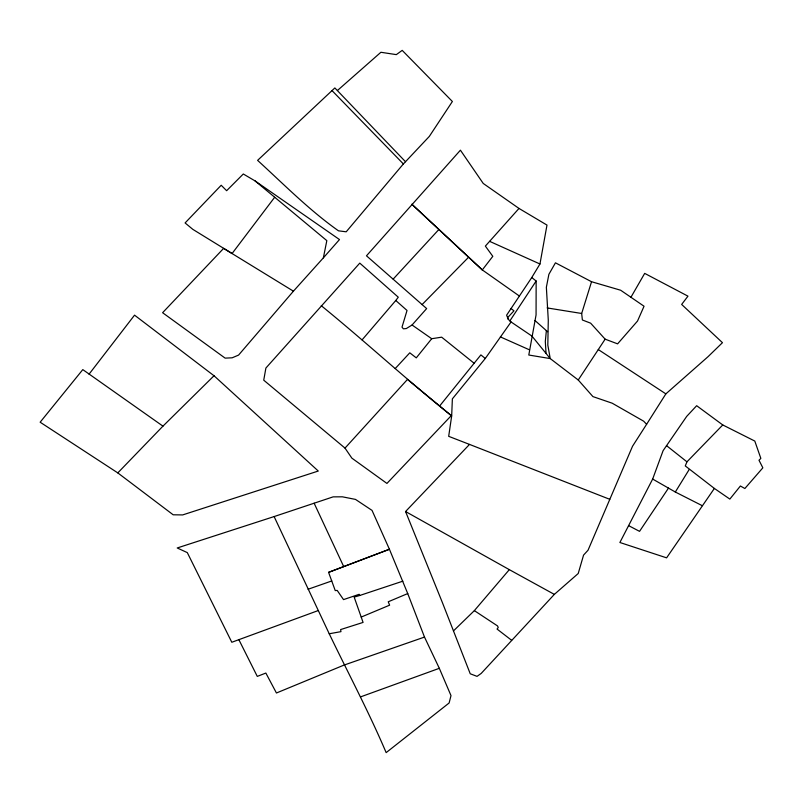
<?xml version="1.0" encoding="UTF-8"?>
<svg xmlns="http://www.w3.org/2000/svg" width="803" height="803" viewBox="0 0 803 803"><rect width="100%" height="100%" fill="white"/><g stroke="black" fill="none" stroke-linecap="round" stroke-linejoin="round"><path stroke-width="1.2" d="M321.26 305.692C365.295 341.526 406.97 380.13 451.296 415.613L386.936 483.426L351.865 458.142L345.009 448.104L263.735 380.18L265.893 368.045L359.774 263.123L398.278 297.2L395.779 300.493L407.031 310.47L402.012 327.132L403.367 328.818L406.298 328.568L412.069 325.004L426.654 308.573L366.479 255.806L460.42 150.181L483.235 183.455L518.999 208.439L546.984 225.081L539.957 263.996L531.767 277.527L536.153 281.03L536.063 314.937L528.796 355.026L550.226 358.58L578.25 380L592.925 396.602L612.207 403.206L643.655 421.184L646.606 424.295L632.543 446.227L588.027 550.236L583.56 555.114L578.22 573.513L554.341 594.391L481.208 673.416L477.042 676.367L470.237 673.777L442.383 602.551L405.555 511.531L469.524 444.41L609.778 499.315M469.524 444.41L448.686 436.33L451.677 415.934L452.37 398.86L485.293 358.479L511.059 321.963L508.349 319.413L506.603 315.198L531.767 277.527M511.059 321.963L531.947 336.086L550.226 358.58L547.817 345.049L548.288 320.146L546.361 287.243L548.891 274.305L555.445 262.822L591.54 281.723L620.659 290.234L644.046 306.234L637.522 321.039L617.597 343.855L605.141 339.167L590.647 323.177L582.376 319.985L581.673 313.481L591.54 281.723M546.371 330.625L545.317 341.456L546.04 353.42M293.426 291.178L223.636 248.378L162.607 312.718L225.131 358.128L232.147 357.807L238.581 355.087L293.426 291.178L323.368 257.853L326.831 240.629L255.083 180.926L243.299 173.99L226.627 190.712L221.206 185.252L185.091 222.943L192.85 229.377L232.087 253.527L274.656 197.287M714.369 488.425L666.6 557.844L619.886 542.497L652.658 479.06L663.087 450.694L686.706 416.376L696.663 405.706L722.77 424.958L754.8 441.068L760.853 458.403L758.996 460.239L762.85 467.818L744.863 488.515L740.396 486.006L729.847 499.095L714.369 488.425L685.28 465.931L686.956 461.825L722.77 424.958M631.007 297.14L644.689 273.381L687.96 296.156L681.657 304.437L722.459 342.68L708.045 356.683L665.858 393.871L646.606 424.295M652.658 479.06L675.323 492.018L689.215 469.464M509.845 320.939L536.153 281.03M578.25 380L605.141 339.167M668.508 488.073L639.539 531.355L628.829 525.744M89.053 374.188L134.543 315.157L214.02 375.754L318.279 471.04L182.652 514.924L173.177 514.793L117.8 472.897L40.15 422.207L82.799 369.611L162.949 426.142L214.02 375.754M451.677 415.934L439.653 405.977L480.887 354.896L485.293 358.479M474.232 363.337L441.67 337.18L431.713 338.715L416.275 357.867L409.791 352.818L395.247 368.537M395.779 300.493L362.093 339.88M403.377 163.942L346.203 231.806L338.485 230.822C309.225 210.145 283.991 184.469 257.602 160.369L334.851 87.949L405.495 161.724L403.377 163.942L331.97 90.548M453.454 630.927L474.352 610.631L509.323 569.648L554.341 594.391M323.368 257.853L339.488 239.565L255.083 180.926M519.29 295.976L482.302 269.928L492.801 256.318L485.363 246.099L518.999 208.439M345.009 448.104L407.492 379.417L439.653 405.977M393.169 279.113L438.89 229.467L411.809 204.193L482.302 269.928L438.89 229.467M405.495 161.724L429.314 136.42L452.38 101.499L402.203 50.368L396.331 54.624L380.893 52.275L337.431 90.508M117.8 472.897L162.949 426.142M422.067 304.608L468.641 257.181M274.124 516.57L333.135 496.866L342.379 496.816L355.498 499.406L372.04 510.397L389.425 549.262L407.733 593.568L388.24 601.788L389.626 605.171L361.209 617.075L363.076 622.415L340.602 629.582L340.974 631.64L329.23 633.768L274.124 516.57L177.232 547.967L187.3 552.615L231.806 642.259L318.028 610.631M328.578 572.348L389.425 549.262L328.578 572.348L335.242 590.586L337.19 590.416L343.523 599.61L359.152 594.31L359.844 595.445L402.875 581.161M360.497 696.914L439.321 668.317L450.995 695.609L449.118 702.986L386.153 752.632C368.928 712.12 348.281 673.366 329.23 633.768M308.061 589.261L331.78 580.95M439.321 668.317L424.496 637.08L343.935 665.125L276.433 692.999L265.853 673.055L257.281 676.397L238.852 639.64M359.844 595.445L354.173 597.111L361.209 617.075M547.104 307.92L581.673 313.481M500.369 336.899L529.508 349.857M489.659 241.362L539.957 263.996M675.323 492.018L702.193 505.649M405.555 511.531L509.323 569.648M598.285 349.556L665.858 393.871M474.352 610.631L497.519 625.918L498.251 627.514L497.047 629.06L511.641 640.302M412.069 325.004L431.713 338.715M666.45 445.575L686.956 461.825M511.029 308.493L513.96 310.841L507.616 317.647L508.349 319.413M534.959 320.497L547.636 331.749M314.134 503.22L343.714 566.587M407.733 593.568L424.496 637.08"/></g></svg>
